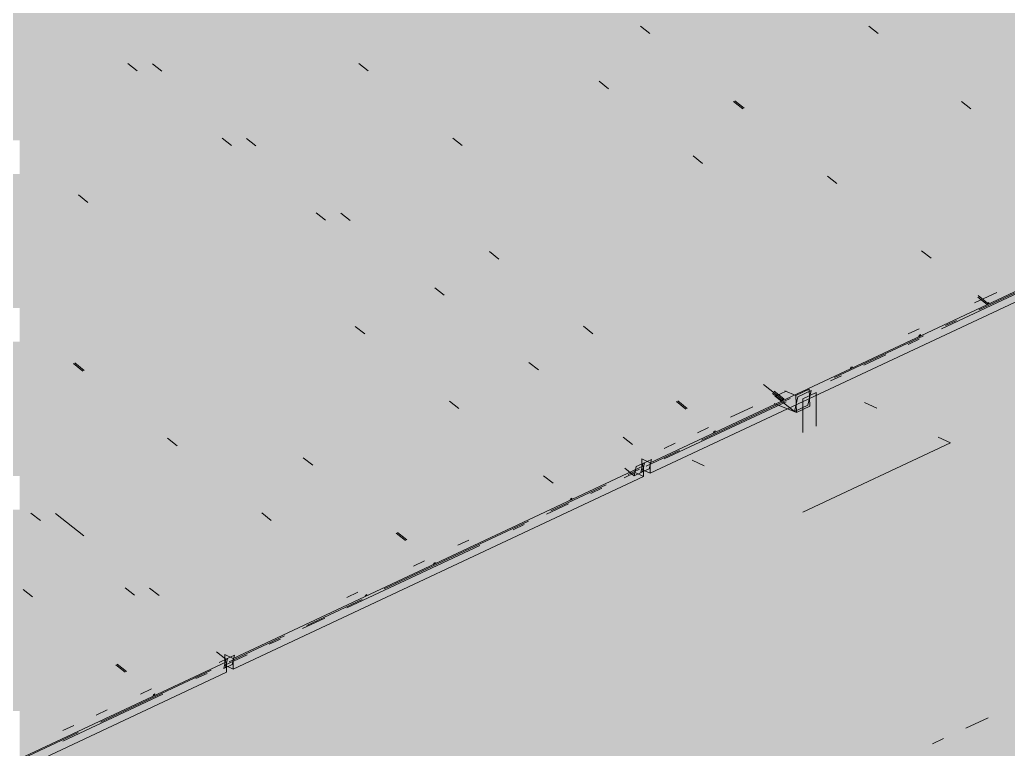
# Model space of a CAD drawing. Header units: millimetres. Extents: x 5 to 1315, y 5 to 292.
# Drawn here: x 1124.158 to 1129.064, y 240.31 to 243.932 of the extents above; entities that cross this region are included whole.
import ezdxf

# ---------------------------------------------------------------- set-up
doc = ezdxf.new("R2010")
doc.units = ezdxf.units.MM
doc.layers.add('EXISTING', color=7, linetype='Continuous')
doc.layers.add('IMAGES', color=7, linetype='Continuous')

# ---------------------------------------------------------------- blocks, each defined once
blk = doc.blocks.new('SHEET_03')
at = {"layer": 'EXISTING', "color": 250, "lineweight": 9}
for p, q in [((227.2859, 243.8627), (227.2392, 243.8998)), ((228.4185, 243.8634), (228.3718, 243.9005)), ((224.6947, 243.715), (224.7414, 243.678)), ((224.8632, 243.6761), (224.8165, 243.7132)), ((225.8405, 243.7152), (225.8872, 243.6782)), ((227.0333, 243.6261), (227.08, 243.589)), ((227.6997, 243.5259), (227.7465, 243.4889)), ((227.7531, 243.492), (227.7064, 243.5291)), ((228.8324, 243.5266), (228.8791, 243.4895)), ((225.162, 243.3443), (225.2087, 243.3072)), ((225.3304, 243.3054), (225.2837, 243.3424)), ((226.3077, 243.3445), (226.3545, 243.3074)), ((227.5005, 243.2554), (227.5472, 243.2183)), ((228.167, 243.1552), (228.2137, 243.1181)), ((224.4495, 243.0622), (224.4963, 243.0252)), ((225.6292, 242.9736), (225.6759, 242.9365)), ((225.7977, 242.9346), (225.7509, 242.9717)), ((226.5357, 242.7434), (226.489, 242.7805)), ((228.6342, 242.7845), (228.6809, 242.7474)), ((227.2876, 241.732), (229.324, 242.6881)), ((228.732, 242.3972), (229.2823, 242.6556)), ((228.9179, 242.4909), (229.3032, 242.6718)), ((226.2649, 242.5639), (226.2182, 242.601)), ((227.2876, 241.68), (229.324, 242.636)), ((229.0072, 242.5784), (228.8971, 242.5267)), ((228.9596, 242.5177), (228.9129, 242.5548)), ((228.9146, 242.562), (228.9613, 242.525)), ((228.9613, 242.525), (228.9596, 242.5177)), ((228.9596, 242.5177), (228.9663, 242.5208)), ((228.968, 242.5281), (228.9613, 242.525)), ((228.9663, 242.5208), (228.968, 242.5281)), ((225.8703, 242.372), (225.8235, 242.4091)), ((227.0029, 242.3727), (226.9562, 242.4098)), ((228.6219, 242.3976), (228.5668, 242.3717)), ((228.7528, 242.4134), (228.8078, 242.4393)), ((228.2024, 242.155), (228.6427, 242.3618)), ((228.5668, 242.3197), (228.6219, 242.3455)), ((228.6219, 242.3656), (228.6202, 242.3583)), ((228.6202, 242.3583), (228.6269, 242.3615)), ((228.6285, 242.3687), (228.6219, 242.3656)), ((228.6269, 242.3615), (228.6285, 242.3687)), ((228.3467, 242.2163), (228.4568, 242.268)), ((224.4249, 242.2245), (224.4716, 242.1874)), ((224.4783, 242.1906), (224.4315, 242.2277)), ((226.7321, 242.1932), (226.6854, 242.2302)), ((228.2825, 242.2063), (228.2808, 242.199)), ((228.2808, 242.199), (228.2875, 242.2021)), ((228.2891, 242.2094), (228.2825, 242.2063)), ((228.2875, 242.2021), (228.2891, 242.2094)), ((228.1816, 242.1388), (228.2366, 242.1646)), ((227.8496, 242.1211), (227.9431, 242.0469)), ((227.542, 241.845), (227.9823, 242.0517)), ((227.9414, 242.0397), (227.8947, 242.0767)), ((227.9481, 242.0428), (227.9013, 242.0799)), ((227.9497, 242.0501), (227.903, 242.0871)), ((227.9614, 242.0875), (227.9064, 242.0616)), ((228.0029, 241.9873), (227.9095, 242.0615)), ((227.9548, 242.0888), (228.0099, 242.066)), ((228.0197, 242.0601), (228.0029, 241.9873)), ((228.0766, 242.0973), (228.0099, 242.066)), ((228.0099, 242.066), (228.0128, 241.9814)), ((228.0864, 242.0914), (228.0197, 242.0601)), ((228.0447, 242.0497), (228.1113, 242.081)), ((228.0696, 242.0186), (228.0864, 242.0914)), ((228.0794, 242.0127), (228.0766, 242.0973)), ((228.1113, 241.9145), (228.1113, 242.081)), ((226.3375, 242.0013), (226.2908, 242.0384)), ((227.356, 241.7512), (227.9614, 242.0354)), ((227.4168, 242.0359), (227.4635, 241.9988)), ((227.4702, 242.0019), (227.4234, 242.039)), ((227.7963, 242.01), (227.6862, 241.9583)), ((228.0128, 241.9814), (227.9026, 242.0272)), ((227.9431, 242.0469), (227.9414, 242.0397)), ((227.9414, 242.0397), (227.9481, 242.0428)), ((227.9497, 242.0501), (227.9431, 242.0469)), ((227.9481, 242.0428), (227.9497, 242.0501)), ((228.0029, 241.9873), (228.0696, 242.0186)), ((228.0128, 241.9814), (228.0794, 242.0127)), ((228.0447, 242.0497), (228.0447, 241.8832)), ((228.4114, 242.0034), (228.3503, 242.0321)), ((227.5762, 241.9066), (227.5211, 241.8808)), ((227.1994, 241.8224), (227.1527, 241.8595)), ((227.6037, 241.8876), (227.602, 241.8803)), ((227.602, 241.8803), (227.6087, 241.8835)), ((227.6103, 241.8907), (227.6037, 241.8876)), ((227.6087, 241.8835), (227.6103, 241.8907)), ((228.7781, 241.8312), (228.717, 241.8599)), ((224.8921, 241.8538), (224.9388, 241.8167)), ((227.411, 241.8291), (227.356, 241.8033)), ((228.0447, 241.4869), (228.7781, 241.8312)), ((227.2668, 241.7158), (227.4319, 241.7933)), ((225.2178, 240.7603), (227.2543, 241.7164)), ((225.612, 241.7197), (225.5652, 241.7567)), ((227.2178, 241.7131), (227.2074, 241.6676)), ((227.2595, 241.7326), (227.2178, 241.7131)), ((227.2512, 241.7287), (227.2407, 241.6833)), ((227.2459, 241.7516), (227.2459, 241.6995)), ((227.2876, 241.732), (227.2459, 241.7516)), ((227.249, 241.6872), (227.2595, 241.7326)), ((227.2928, 241.7483), (227.2512, 241.7287)), ((227.2543, 241.7164), (227.2543, 241.6643)), ((227.2824, 241.7028), (227.2928, 241.7483)), ((227.2876, 241.68), (227.2876, 241.732)), ((227.4946, 241.7451), (227.5557, 241.7164)), ((225.2178, 240.7083), (227.2543, 241.6643)), ((226.8047, 241.6305), (226.758, 241.6676)), ((227.1576, 241.6581), (227.2126, 241.6839)), ((227.2074, 241.6676), (227.1606, 241.7047)), ((227.1784, 241.6743), (227.2334, 241.7001)), ((227.2074, 241.6676), (227.249, 241.6872)), ((227.2543, 241.6643), (227.2126, 241.6839)), ((227.2407, 241.6833), (227.2824, 241.7028)), ((227.2459, 241.6995), (227.2876, 241.68)), ((226.7931, 241.4934), (227.0683, 241.6226)), ((226.9924, 241.5805), (227.0475, 241.6064)), ((226.7723, 241.4772), (226.8824, 241.5289)), ((226.8915, 241.5533), (226.8899, 241.546)), ((226.8899, 241.546), (226.8965, 241.5491)), ((226.8982, 241.5564), (226.8915, 241.5533)), ((226.8965, 241.5491), (226.8982, 241.5564)), ((224.2136, 241.4828), (224.2603, 241.4458)), ((224.4755, 241.3698), (224.3353, 241.481)), ((225.3594, 241.4831), (225.4061, 241.446)), ((225.9675, 241.1058), (226.683, 241.4417)), ((226.6072, 241.3997), (226.6622, 241.4255)), ((226.0258, 241.3829), (226.0725, 241.3458)), ((226.0792, 241.3489), (226.0325, 241.386)), ((225.7816, 241.0121), (226.4421, 241.3221)), ((226.387, 241.3483), (226.332, 241.3225)), ((226.1669, 241.245), (226.1118, 241.2191)), ((226.2127, 241.2346), (226.211, 241.2273)), ((226.211, 241.2273), (226.2177, 241.2304)), ((226.2194, 241.2377), (226.2127, 241.2346)), ((226.2177, 241.2304), (226.2194, 241.2377)), ((224.221, 241.0667), (224.1743, 241.1037)), ((224.6808, 241.1121), (224.7275, 241.075)), ((224.8493, 241.0732), (224.8026, 241.1103)), ((225.8366, 241.09), (225.7816, 241.0641)), ((225.8733, 241.0752), (225.8716, 241.068)), ((225.8716, 241.068), (225.8783, 241.0711)), ((225.88, 241.0784), (225.8733, 241.0752)), ((225.8783, 241.0711), (225.88, 241.0784)), ((225.5823, 240.925), (225.8575, 241.0542)), ((225.5614, 240.9087), (225.6715, 240.9604)), ((225.197, 240.7441), (225.4722, 240.8733)), ((225.3963, 240.8312), (225.4514, 240.857)), ((225.1347, 240.7941), (225.1814, 240.757)), ((225.1762, 240.7799), (225.1762, 240.7279)), ((225.2178, 240.7603), (225.1762, 240.7799)), ((225.1762, 240.7279), (225.2862, 240.7795)), ((225.2231, 240.7766), (225.1814, 240.757)), ((225.2126, 240.7311), (225.2231, 240.7766)), ((223.1481, 239.7886), (225.1845, 240.7447)), ((224.6349, 240.7299), (224.6816, 240.6928)), ((224.6883, 240.6959), (224.6415, 240.733)), ((225.1897, 240.7609), (225.1481, 240.7414)), ((225.1814, 240.757), (225.1709, 240.7116)), ((225.1709, 240.7116), (225.2126, 240.7311)), ((225.1762, 240.7279), (225.2178, 240.7083)), ((225.1793, 240.7155), (225.1897, 240.7609)), ((225.1845, 240.7447), (225.1845, 240.6926)), ((225.2178, 240.7083), (225.2178, 240.7603)), ((223.1481, 239.7366), (225.1845, 240.6926)), ((224.5582, 240.4442), (225.1086, 240.7026)), ((225.0328, 240.6605), (225.0878, 240.6864)), ((224.3723, 240.3505), (224.8676, 240.583)), ((224.8126, 240.6092), (224.7576, 240.5834)), ((224.8218, 240.5816), (224.8201, 240.5743)), ((224.8284, 240.5847), (224.8218, 240.5816)), ((224.8268, 240.5774), (224.8284, 240.5847)), ((224.8201, 240.5743), (224.8268, 240.5774)), ((224.5925, 240.5058), (224.5374, 240.48)), ((228.8536, 240.4143), (228.9637, 240.466)), ((224.173, 240.2633), (224.4482, 240.3925)), ((224.4273, 240.4283), (224.3723, 240.4025)), ((228.6885, 240.3368), (228.7435, 240.3626))]:
    blk.add_line(p, q, dxfattribs=at)
at = {"layer": 'IMAGES', "color": 7}
for points in [[(223.8243, 243.8333), (224.3242, 243.8333), (223.8243, 244), (224.3242, 244)], [(224.3242, 243.8333), (224.4909, 243.8333), (224.3242, 244), (224.4909, 244)], [(224.4909, 243.8333), (225.4907, 243.8333), (224.4909, 244), (225.4907, 244)], [(225.4907, 243.8333), (225.8239, 243.8333), (225.4907, 244), (225.8239, 244)], [(225.8239, 243.8333), (226.1572, 243.8333), (225.8239, 244), (226.1572, 244)], [(226.1572, 243.8333), (226.3239, 243.8333), (226.1572, 244), (226.3239, 244)], [(226.3239, 243.8333), (227.6569, 243.8333), (226.3239, 244), (227.6569, 244)], [(227.6569, 243.8333), (227.8236, 243.8333), (227.6569, 244), (227.8236, 244)], [(227.8236, 243.8333), (229.8232, 243.8333), (227.8236, 244), (229.8232, 244)], [(223.1578, 243.6667), (225.324, 243.6667), (223.1578, 243.8333), (225.324, 243.8333)], [(225.324, 243.6667), (225.4907, 243.6667), (225.324, 243.8333), (225.4907, 243.8333)], [(225.4907, 243.6667), (225.8239, 243.6667), (225.4907, 243.8333), (225.8239, 243.8333)], [(225.8239, 243.6667), (225.9906, 243.6667), (225.8239, 243.8333), (225.9906, 243.8333)], [(225.9906, 243.6667), (226.1572, 243.6667), (225.9906, 243.8333), (226.1572, 243.8333)], [(226.1572, 243.6667), (226.8238, 243.6667), (226.1572, 243.8333), (226.8238, 243.8333)], [(226.8238, 243.6667), (226.9904, 243.6667), (226.8238, 243.8333), (226.9904, 243.8333)], [(226.9904, 243.6667), (227.3237, 243.6667), (226.9904, 243.8333), (227.3237, 243.8333)], [(227.3237, 243.6667), (227.4903, 243.6667), (227.3237, 243.8333), (227.4903, 243.8333)], [(227.4903, 243.6667), (227.8236, 243.6667), (227.4903, 243.8333), (227.8236, 243.8333)], [(227.8236, 243.6667), (228.1568, 243.6667), (227.8236, 243.8333), (228.1568, 243.8333)], [(228.1568, 243.6667), (228.4901, 243.6667), (228.1568, 243.8333), (228.4901, 243.8333)], [(228.4901, 243.6667), (228.6568, 243.6667), (228.4901, 243.8333), (228.6568, 243.8333)], [(228.6568, 243.6667), (229.6566, 243.6667), (228.6568, 243.8333), (229.6566, 243.8333)], [(222.9911, 243.5), (224.8241, 243.5), (222.9911, 243.6667), (224.8241, 243.6667)], [(224.8241, 243.5), (224.9908, 243.5), (224.8241, 243.6667), (224.9908, 243.6667)], [(224.9908, 243.5), (225.8239, 243.5), (224.9908, 243.6667), (225.8239, 243.6667)], [(225.8239, 243.5), (225.9906, 243.5), (225.8239, 243.6667), (225.9906, 243.6667)], [(225.9906, 243.5), (226.1572, 243.5), (225.9906, 243.6667), (226.1572, 243.6667)], [(226.1572, 243.5), (226.3239, 243.5), (226.1572, 243.6667), (226.3239, 243.6667)], [(226.3239, 243.5), (227.9902, 243.5), (226.3239, 243.6667), (227.9902, 243.6667)], [(227.9902, 243.5), (228.1568, 243.5), (227.9902, 243.6667), (228.1568, 243.6667)], [(228.1568, 243.5), (228.3235, 243.5), (228.1568, 243.6667), (228.3235, 243.6667)], [(228.3235, 243.5), (229.6566, 243.5), (228.3235, 243.6667), (229.6566, 243.6667)], [(223.6577, 243.3333), (226.3239, 243.3333), (223.6577, 243.5), (226.3239, 243.5)], [(226.3239, 243.1667), (226.4905, 243.1667), (226.3239, 243.5), (226.4905, 243.5)], [(226.4905, 243.3333), (227.8236, 243.3333), (226.4905, 243.5), (227.8236, 243.5)], [(227.8236, 243.3333), (227.9902, 243.3333), (227.8236, 243.5), (227.9902, 243.5)], [(227.9902, 243.3333), (228.1568, 243.3333), (227.9902, 243.5), (228.1568, 243.5)], [(228.1568, 243.3333), (228.3235, 243.3333), (228.1568, 243.5), (228.3235, 243.5)], [(228.3235, 243.3333), (228.4901, 243.3333), (228.3235, 243.5), (228.4901, 243.5)], [(228.4901, 243.3333), (228.6568, 243.3333), (228.4901, 243.5), (228.6568, 243.5)], [(228.6568, 243.3333), (228.8234, 243.3333), (228.6568, 243.5), (228.8234, 243.5)], [(228.8234, 243.3333), (229.1567, 243.3333), (228.8234, 243.5), (229.1567, 243.5)], [(224.1576, 243.1667), (225.324, 243.1667), (224.1576, 243.3333), (225.324, 243.3333)], [(225.324, 243.1667), (225.4907, 243.1667), (225.324, 243.3333), (225.4907, 243.3333)], [(225.4907, 243.1667), (225.6573, 243.1667), (225.4907, 243.3333), (225.6573, 243.3333)], [(225.6573, 243.1667), (225.8239, 243.1667), (225.6573, 243.3333), (225.8239, 243.3333)], [(225.8239, 243.1667), (226.3239, 243.1667), (225.8239, 243.3333), (226.3239, 243.3333)], [(226.4905, 243.1667), (226.6571, 243.1667), (226.4905, 243.3333), (226.6571, 243.3333)], [(226.6571, 243.1667), (228.4901, 243.1667), (226.6571, 243.3333), (228.4901, 243.3333)], [(228.4901, 243.1667), (228.6568, 243.1667), (228.4901, 243.3333), (228.6568, 243.3333)], [(228.6568, 243.1667), (230.1565, 243.1667), (228.6568, 243.3333), (230.1565, 243.3333)], [(223.991, 243), (225.4907, 243), (223.991, 243.1667), (225.4907, 243.1667)], [(225.4907, 243), (225.6573, 243), (225.4907, 243.1667), (225.6573, 243.1667)], [(225.6573, 243), (227.6569, 243), (225.6573, 243.1667), (227.6569, 243.1667)], [(227.6569, 243), (227.8236, 243), (227.6569, 243.1667), (227.8236, 243.1667)], [(227.8236, 243), (228.3235, 243), (227.8236, 243.1667), (228.3235, 243.1667)], [(228.3235, 243), (228.4901, 243), (228.3235, 243.1667), (228.4901, 243.1667)], [(228.4901, 243), (228.8234, 243), (228.4901, 243.1667), (228.8234, 243.1667)], [(228.8234, 242.8333), (228.99, 242.8333), (228.8234, 243.1667), (228.99, 243.1667)], [(228.99, 243), (229.9898, 243), (228.99, 243.1667), (229.9898, 243.1667)], [(222.4912, 242.8333), (224.4909, 242.8333), (222.4912, 243), (224.4909, 243)], [(224.4909, 242.8333), (224.6575, 242.8333), (224.4909, 243), (224.6575, 243)], [(224.6575, 242.8333), (226.1572, 242.8333), (224.6575, 243), (226.1572, 243)], [(226.1572, 242.8333), (226.3239, 242.8333), (226.1572, 243), (226.3239, 243)], [(226.3239, 242.8333), (226.8238, 242.8333), (226.3239, 243), (226.8238, 243)], [(226.8238, 242.8333), (226.9904, 242.8333), (226.8238, 243), (226.9904, 243)], [(226.9904, 242.8333), (228.8234, 242.8333), (226.9904, 243), (228.8234, 243)], [(228.99, 242.8333), (229.1567, 242.8333), (228.99, 243), (229.1567, 243)], [(222.158, 242.6667), (225.8239, 242.6667), (222.158, 242.8333), (225.8239, 242.8333)], [(225.8239, 242.6667), (226.1572, 242.6667), (225.8239, 242.8333), (226.1572, 242.8333)], [(226.1572, 242.6667), (226.8238, 242.6667), (226.1572, 242.8333), (226.8238, 242.8333)], [(226.8238, 242.6667), (226.9904, 242.6667), (226.8238, 242.8333), (226.9904, 242.8333)], [(226.9904, 242.6667), (227.9902, 242.6667), (226.9904, 242.8333), (227.9902, 242.8333)], [(227.9902, 242.6667), (228.3235, 242.6667), (227.9902, 242.8333), (228.3235, 242.8333)], [(228.3235, 242.6667), (228.99, 242.6667), (228.3235, 242.8333), (228.99, 242.8333)], [(228.99, 242.6667), (229.1567, 242.6667), (228.99, 242.8333), (229.1567, 242.8333)], [(222.9911, 242.5), (224.3242, 242.5), (222.9911, 242.6667), (224.3242, 242.6667)], [(224.3242, 242.5), (224.4909, 242.5), (224.3242, 242.6667), (224.4909, 242.6667)], [(224.4909, 242.5), (225.4907, 242.5), (224.4909, 242.6667), (225.4907, 242.6667)], [(225.4907, 242.5), (225.6573, 242.5), (225.4907, 242.6667), (225.6573, 242.6667)], [(225.6573, 242.5), (226.6571, 242.5), (225.6573, 242.6667), (226.6571, 242.6667)], [(226.6571, 242.5), (226.8238, 242.5), (226.6571, 242.6667), (226.8238, 242.6667)], [(226.8238, 242.5), (227.3237, 242.5), (226.8238, 242.6667), (227.3237, 242.6667)], [(227.3237, 242.5), (227.4903, 242.5), (227.3237, 242.6667), (227.4903, 242.6667)], [(227.4903, 242.5), (227.6569, 242.5), (227.4903, 242.6667), (227.6569, 242.6667)], [(227.6569, 242.5), (228.6568, 242.5), (227.6569, 242.6667), (228.6568, 242.6667)], [(228.6568, 242.3333), (228.8234, 242.3333), (228.6568, 242.6667), (228.8234, 242.6667)], [(228.8234, 242.5), (229.1567, 242.5), (228.8234, 242.6667), (229.1567, 242.6667)], [(224.1576, 242.3333), (224.3242, 242.3333), (224.1576, 242.5), (224.3242, 242.5)], [(224.3242, 242.3333), (226.1572, 242.3333), (224.3242, 242.5), (226.1572, 242.5)], [(226.1572, 242.3333), (226.4905, 242.3333), (226.1572, 242.5), (226.4905, 242.5)], [(226.4905, 242.3333), (228.6568, 242.3333), (226.4905, 242.5), (228.6568, 242.5)], [(228.8234, 242.3333), (228.99, 242.3333), (228.8234, 242.5), (228.99, 242.5)], [(228.99, 242.3333), (229.1567, 242.3333), (228.99, 242.5), (229.1567, 242.5)], [(223.3244, 242.1667), (224.8241, 242.1667), (223.3244, 242.3333), (224.8241, 242.3333)], [(224.8241, 242.1667), (224.9908, 242.1667), (224.8241, 242.3333), (224.9908, 242.3333)], [(224.9908, 242.1667), (225.9906, 242.1667), (224.9908, 242.3333), (225.9906, 242.3333)], [(225.9906, 242.1667), (226.1572, 242.1667), (225.9906, 242.3333), (226.1572, 242.3333)], [(226.1572, 242.1667), (227.6569, 242.1667), (226.1572, 242.3333), (227.6569, 242.3333)], [(227.6569, 242.1667), (227.8236, 242.1667), (227.6569, 242.3333), (227.8236, 242.3333)], [(227.8236, 242.1667), (227.9902, 242.1667), (227.8236, 242.3333), (227.9902, 242.3333)], [(227.9902, 242.1667), (228.1568, 242.1667), (227.9902, 242.3333), (228.1568, 242.3333)], [(228.1568, 242.1667), (228.4901, 242.1667), (228.1568, 242.3333), (228.4901, 242.3333)], [(228.4901, 242.1667), (228.6568, 242.1667), (228.4901, 242.3333), (228.6568, 242.3333)], [(228.6568, 242.1667), (228.8234, 242.1667), (228.6568, 242.3333), (228.8234, 242.3333)], [(228.8234, 242.1667), (228.99, 242.1667), (228.8234, 242.3333), (228.99, 242.3333)], [(228.99, 242.1667), (229.3233, 242.1667), (228.99, 242.3333), (229.3233, 242.3333)], [(223.6577, 242), (224.6575, 242), (223.6577, 242.1667), (224.6575, 242.1667)], [(224.6575, 241.8333), (224.8241, 241.8333), (224.6575, 242.1667), (224.8241, 242.1667)], [(224.8241, 241.8333), (225.1574, 241.8333), (224.8241, 242.1667), (225.1574, 242.1667)], [(225.1574, 241.8333), (225.324, 241.8333), (225.1574, 242.1667), (225.324, 242.1667)], [(225.324, 242), (226.6571, 242), (225.324, 242.1667), (226.6571, 242.1667)], [(226.6571, 242), (226.9904, 242), (226.6571, 242.1667), (226.9904, 242.1667)], [(226.9904, 242), (227.6569, 242), (226.9904, 242.1667), (227.6569, 242.1667)], [(227.6569, 242), (228.1568, 242), (227.6569, 242.1667), (228.1568, 242.1667)], [(228.1568, 242), (228.3235, 242), (228.1568, 242.1667), (228.3235, 242.1667)], [(228.3235, 242), (228.4901, 242), (228.3235, 242.1667), (228.4901, 242.1667)], [(228.4901, 242), (228.6568, 242), (228.4901, 242.1667), (228.6568, 242.1667)], [(228.6568, 242), (228.8234, 242), (228.6568, 242.1667), (228.8234, 242.1667)], [(228.8234, 242), (228.99, 242), (228.8234, 242.1667), (228.99, 242.1667)], [(228.99, 242), (231.8228, 242), (228.99, 242.1667), (231.8228, 242.1667)], [(223.8243, 241.8333), (224.6575, 241.8333), (223.8243, 242), (224.6575, 242)], [(225.324, 241.8333), (226.8238, 241.8333), (225.324, 242), (226.8238, 242)], [(226.8238, 241.8333), (227.157, 241.8333), (226.8238, 242), (227.157, 242)], [(227.157, 241.8333), (227.3237, 241.8333), (227.157, 242), (227.3237, 242)], [(227.3237, 241.8333), (227.4903, 241.8333), (227.3237, 242), (227.4903, 242)], [(227.4903, 241.8333), (227.6569, 241.8333), (227.4903, 242), (227.6569, 242)], [(227.6569, 241.8333), (227.8236, 241.8333), (227.6569, 242), (227.8236, 242)], [(227.8236, 241.8333), (228.4901, 241.8333), (227.8236, 242), (228.4901, 242)], [(228.4901, 241.8333), (228.6568, 241.8333), (228.4901, 242), (228.6568, 242)], [(228.6568, 241.8333), (228.8234, 241.8333), (228.6568, 242), (228.8234, 242)], [(228.8234, 241.8333), (228.99, 241.8333), (228.8234, 242), (228.99, 242)], [(228.99, 241.6667), (229.1567, 241.6667), (228.99, 242), (229.1567, 242)], [(223.991, 241.6667), (227.157, 241.6667), (223.991, 241.8333), (227.157, 241.8333)], [(227.157, 241.6667), (227.4903, 241.6667), (227.157, 241.8333), (227.4903, 241.8333)], [(227.4903, 241.6667), (228.8234, 241.6667), (227.4903, 241.8333), (228.8234, 241.8333)], [(228.8234, 241.6667), (228.99, 241.6667), (228.8234, 241.8333), (228.99, 241.8333)], [(224.1576, 241.5), (225.6573, 241.5), (224.1576, 241.6667), (225.6573, 241.6667)], [(225.6573, 241.5), (225.8239, 241.5), (225.6573, 241.6667), (225.8239, 241.6667)], [(225.8239, 241.5), (226.3239, 241.5), (225.8239, 241.6667), (226.3239, 241.6667)], [(226.3239, 241.3333), (226.4905, 241.3333), (226.3239, 241.6667), (226.4905, 241.6667)], [(226.4905, 241.3333), (226.6571, 241.3333), (226.4905, 241.6667), (226.6571, 241.6667)], [(226.6571, 241.5), (227.157, 241.5), (226.6571, 241.6667), (227.157, 241.6667)], [(227.157, 241.5), (227.3237, 241.5), (227.157, 241.6667), (227.3237, 241.6667)], [(227.3237, 241.5), (227.6569, 241.5), (227.3237, 241.6667), (227.6569, 241.6667)], [(227.6569, 241.5), (228.4901, 241.5), (227.6569, 241.6667), (228.4901, 241.6667)], [(228.4901, 241.5), (228.6568, 241.5), (228.4901, 241.6667), (228.6568, 241.6667)], [(228.6568, 241.5), (228.8234, 241.5), (228.6568, 241.6667), (228.8234, 241.6667)], [(228.8234, 241.5), (230.823, 241.5), (228.8234, 241.6667), (230.823, 241.6667)], [(223.991, 241.3333), (224.3242, 241.3333), (223.991, 241.5), (224.3242, 241.5)], [(224.3242, 241.3333), (224.4909, 241.3333), (224.3242, 241.5), (224.4909, 241.5)], [(224.4909, 241.3333), (225.4907, 241.3333), (224.4909, 241.5), (225.4907, 241.5)], [(225.4907, 241.3333), (225.6573, 241.3333), (225.4907, 241.5), (225.6573, 241.5)], [(225.6573, 241.3333), (226.3239, 241.3333), (225.6573, 241.5), (226.3239, 241.5)], [(226.6571, 241.3333), (226.8238, 241.3333), (226.6571, 241.5), (226.8238, 241.5)], [(226.8238, 241.3333), (226.9904, 241.3333), (226.8238, 241.5), (226.9904, 241.5)], [(226.9904, 241.3333), (227.3237, 241.3333), (226.9904, 241.5), (227.3237, 241.5)], [(227.3237, 241.3333), (227.4903, 241.3333), (227.3237, 241.5), (227.4903, 241.5)], [(227.4903, 241.3333), (227.6569, 241.3333), (227.4903, 241.5), (227.6569, 241.5)], [(227.6569, 241.3333), (227.8236, 241.3333), (227.6569, 241.5), (227.8236, 241.5)], [(227.8236, 241.3333), (227.9902, 241.3333), (227.8236, 241.5), (227.9902, 241.5)], [(227.9902, 241.3333), (228.1568, 241.3333), (227.9902, 241.5), (228.1568, 241.5)], [(228.1568, 241.3333), (228.3235, 241.3333), (228.1568, 241.5), (228.3235, 241.5)], [(228.3235, 241.3333), (228.4901, 241.3333), (228.3235, 241.5), (228.4901, 241.5)], [(228.4901, 241.3333), (228.6568, 241.3333), (228.4901, 241.5), (228.6568, 241.5)], [(228.6568, 241.3333), (228.8234, 241.3333), (228.6568, 241.5), (228.8234, 241.5)], [(228.8234, 241.3333), (230.3231, 241.3333), (228.8234, 241.5), (230.3231, 241.5)], [(222.3246, 241.1667), (224.3242, 241.1667), (222.3246, 241.3333), (224.3242, 241.3333)], [(224.3242, 241.1667), (224.6575, 241.1667), (224.3242, 241.3333), (224.6575, 241.3333)], [(224.6575, 241.1667), (225.9906, 241.1667), (224.6575, 241.3333), (225.9906, 241.3333)], [(225.9906, 241.1667), (226.1572, 241.1667), (225.9906, 241.3333), (226.1572, 241.3333)], [(226.1572, 241), (226.3239, 241), (226.1572, 241.3333), (226.3239, 241.3333)], [(226.3239, 241.1667), (226.4905, 241.1667), (226.3239, 241.3333), (226.4905, 241.3333)], [(226.4905, 241.1667), (226.6571, 241.1667), (226.4905, 241.3333), (226.6571, 241.3333)], [(226.6571, 241.1667), (226.9904, 241.1667), (226.6571, 241.3333), (226.9904, 241.3333)], [(226.9904, 241.1667), (227.3237, 241.1667), (226.9904, 241.3333), (227.3237, 241.3333)], [(227.3237, 241.1667), (227.6569, 241.1667), (227.3237, 241.3333), (227.6569, 241.3333)], [(227.6569, 241.1667), (227.8236, 241.1667), (227.6569, 241.3333), (227.8236, 241.3333)], [(227.8236, 241.1667), (227.9902, 241.1667), (227.8236, 241.3333), (227.9902, 241.3333)], [(227.9902, 241.1667), (228.1568, 241.1667), (227.9902, 241.3333), (228.1568, 241.3333)], [(228.1568, 241.1667), (228.3235, 241.1667), (228.1568, 241.3333), (228.3235, 241.3333)], [(228.3235, 241.1667), (228.4901, 241.1667), (228.3235, 241.3333), (228.4901, 241.3333)], [(228.4901, 241.1667), (229.8232, 241.1667), (228.4901, 241.3333), (229.8232, 241.3333)], [(223.8243, 241), (224.4909, 241), (223.8243, 241.1667), (224.4909, 241.1667)], [(224.4909, 241), (224.6575, 241), (224.4909, 241.1667), (224.6575, 241.1667)], [(224.6575, 241), (225.6573, 241), (224.6575, 241.1667), (225.6573, 241.1667)], [(225.6573, 241), (225.9906, 241), (225.6573, 241.1667), (225.9906, 241.1667)], [(225.9906, 241), (226.1572, 241), (225.9906, 241.1667), (226.1572, 241.1667)], [(226.3239, 241), (226.4905, 241), (226.3239, 241.1667), (226.4905, 241.1667)], [(226.4905, 241), (226.8238, 241), (226.4905, 241.1667), (226.8238, 241.1667)], [(226.8238, 241), (226.9904, 241), (226.8238, 241.1667), (226.9904, 241.1667)], [(226.9904, 241), (227.9902, 241), (226.9904, 241.1667), (227.9902, 241.1667)], [(227.9902, 241), (228.1568, 241), (227.9902, 241.1667), (228.1568, 241.1667)], [(228.1568, 241), (229.8232, 241), (228.1568, 241.1667), (229.8232, 241.1667)], [(222.8245, 240.8333), (224.3242, 240.8333), (222.8245, 241), (224.3242, 241)], [(224.3242, 240.8333), (224.4909, 240.8333), (224.3242, 241), (224.4909, 241)], [(224.4909, 240.8333), (224.8241, 240.8333), (224.4909, 241), (224.8241, 241)], [(224.8241, 240.8333), (225.1574, 240.8333), (224.8241, 241), (225.1574, 241)], [(225.1574, 240.8333), (225.324, 240.8333), (225.1574, 241), (225.324, 241)], [(225.324, 240.8333), (225.6573, 240.8333), (225.324, 241), (225.6573, 241)], [(225.6573, 240.8333), (225.8239, 240.8333), (225.6573, 241), (225.8239, 241)], [(225.8239, 240.8333), (225.9906, 240.8333), (225.8239, 241), (225.9906, 241)], [(225.9906, 240.8333), (226.1572, 240.8333), (225.9906, 241), (226.1572, 241)], [(226.1572, 240.8333), (226.3239, 240.8333), (226.1572, 241), (226.3239, 241)], [(226.3239, 240.6667), (226.4905, 240.6667), (226.3239, 241), (226.4905, 241)], [(226.4905, 240.8333), (226.8238, 240.8333), (226.4905, 241), (226.8238, 241)], [(226.8238, 240.8333), (229.4899, 240.8333), (226.8238, 241), (229.4899, 241)], [(223.491, 240.6667), (224.9908, 240.6667), (223.491, 240.8333), (224.9908, 240.8333)], [(224.9908, 240.6667), (225.1574, 240.6667), (224.9908, 240.8333), (225.1574, 240.8333)], [(225.1574, 240.6667), (225.324, 240.6667), (225.1574, 240.8333), (225.324, 240.8333)], [(225.324, 240.6667), (225.4907, 240.6667), (225.324, 240.8333), (225.4907, 240.8333)], [(225.4907, 240.6667), (225.6573, 240.6667), (225.4907, 240.8333), (225.6573, 240.8333)], [(225.6573, 240.6667), (225.8239, 240.6667), (225.6573, 240.8333), (225.8239, 240.8333)], [(225.8239, 240.6667), (226.1572, 240.6667), (225.8239, 240.8333), (226.1572, 240.8333)], [(226.1572, 240.6667), (226.3239, 240.6667), (226.1572, 240.8333), (226.3239, 240.8333)], [(226.4905, 240.6667), (226.8238, 240.6667), (226.4905, 240.8333), (226.8238, 240.8333)], [(226.8238, 240.6667), (226.9904, 240.6667), (226.8238, 240.8333), (226.9904, 240.8333)], [(226.9904, 240.6667), (228.8234, 240.6667), (226.9904, 240.8333), (228.8234, 240.8333)], [(228.8234, 240.6667), (228.99, 240.6667), (228.8234, 240.8333), (228.99, 240.8333)], [(228.99, 240.6667), (229.3233, 240.6667), (228.99, 240.8333), (229.3233, 240.8333)], [(222.8245, 240.5), (224.4909, 240.5), (222.8245, 240.6667), (224.4909, 240.6667)], [(224.4909, 240.5), (224.8241, 240.5), (224.4909, 240.6667), (224.8241, 240.6667)], [(224.8241, 240.5), (225.1574, 240.5), (224.8241, 240.6667), (225.1574, 240.6667)], [(225.1574, 240.5), (225.324, 240.5), (225.1574, 240.6667), (225.324, 240.6667)], [(225.324, 240.5), (225.4907, 240.5), (225.324, 240.6667), (225.4907, 240.6667)], [(225.4907, 240.5), (225.8239, 240.5), (225.4907, 240.6667), (225.8239, 240.6667)], [(225.8239, 240.5), (226.4905, 240.5), (225.8239, 240.6667), (226.4905, 240.6667)], [(226.4905, 240.5), (226.8238, 240.5), (226.4905, 240.6667), (226.8238, 240.6667)], [(226.8238, 240.5), (228.6568, 240.5), (226.8238, 240.6667), (228.6568, 240.6667)], [(228.6568, 240.5), (228.8234, 240.5), (228.6568, 240.6667), (228.8234, 240.6667)], [(228.8234, 240.5), (228.99, 240.5), (228.8234, 240.6667), (228.99, 240.6667)], [(228.99, 240.5), (229.1567, 240.5), (228.99, 240.6667), (229.1567, 240.6667)], [(224.1576, 240.3333), (224.4909, 240.3333), (224.1576, 240.5), (224.4909, 240.5)], [(224.4909, 240.3333), (224.6575, 240.3333), (224.4909, 240.5), (224.6575, 240.5)], [(224.6575, 240.3333), (224.8241, 240.3333), (224.6575, 240.5), (224.8241, 240.5)], [(224.8241, 240.3333), (224.9908, 240.3333), (224.8241, 240.5), (224.9908, 240.5)], [(224.9908, 240.3333), (225.1574, 240.3333), (224.9908, 240.5), (225.1574, 240.5)], [(225.1574, 240.3333), (225.324, 240.3333), (225.1574, 240.5), (225.324, 240.5)], [(225.324, 240.3333), (225.4907, 240.3333), (225.324, 240.5), (225.4907, 240.5)], [(225.4907, 240.3333), (227.3237, 240.3333), (225.4907, 240.5), (227.3237, 240.5)], [(227.3237, 240.3333), (227.4903, 240.3333), (227.3237, 240.5), (227.4903, 240.5)], [(227.4903, 240.3333), (228.1568, 240.3333), (227.4903, 240.5), (228.1568, 240.5)], [(228.1568, 240.3333), (228.4901, 240.3333), (228.1568, 240.5), (228.4901, 240.5)], [(228.4901, 240.3333), (228.6568, 240.3333), (228.4901, 240.5), (228.6568, 240.5)], [(228.6568, 240.3333), (228.8234, 240.3333), (228.6568, 240.5), (228.8234, 240.5)], [(228.8234, 240.3333), (228.99, 240.3333), (228.8234, 240.5), (228.99, 240.5)], [(228.99, 240.3333), (229.6566, 240.3333), (228.99, 240.5), (229.6566, 240.5)], [(224.1576, 240.1667), (224.4909, 240.1667), (224.1576, 240.3333), (224.4909, 240.3333)], [(224.4909, 240.1667), (224.6575, 240.1667), (224.4909, 240.3333), (224.6575, 240.3333)], [(224.6575, 240.1667), (224.8241, 240.1667), (224.6575, 240.3333), (224.8241, 240.3333)], [(224.8241, 240.1667), (224.9908, 240.1667), (224.8241, 240.3333), (224.9908, 240.3333)], [(224.9908, 240.1667), (225.1574, 240.1667), (224.9908, 240.3333), (225.1574, 240.3333)], [(225.1574, 240.1667), (227.8236, 240.1667), (225.1574, 240.3333), (227.8236, 240.3333)], [(227.8236, 240.1667), (228.1568, 240.1667), (227.8236, 240.3333), (228.1568, 240.3333)], [(228.1568, 240.1667), (228.4901, 240.1667), (228.1568, 240.3333), (228.4901, 240.3333)], [(228.4901, 240.1667), (228.6568, 240.1667), (228.4901, 240.3333), (228.6568, 240.3333)], [(228.6568, 240.1667), (230.4897, 240.1667), (228.6568, 240.3333), (230.4897, 240.3333)]]:
    blk.add_solid(points, dxfattribs=at)

msp = doc.modelspace()

# ---------------------------------------------------------------- block references
msp.add_blockref('SHEET_03', (900, 0))

doc.saveas('drawing.dxf')
